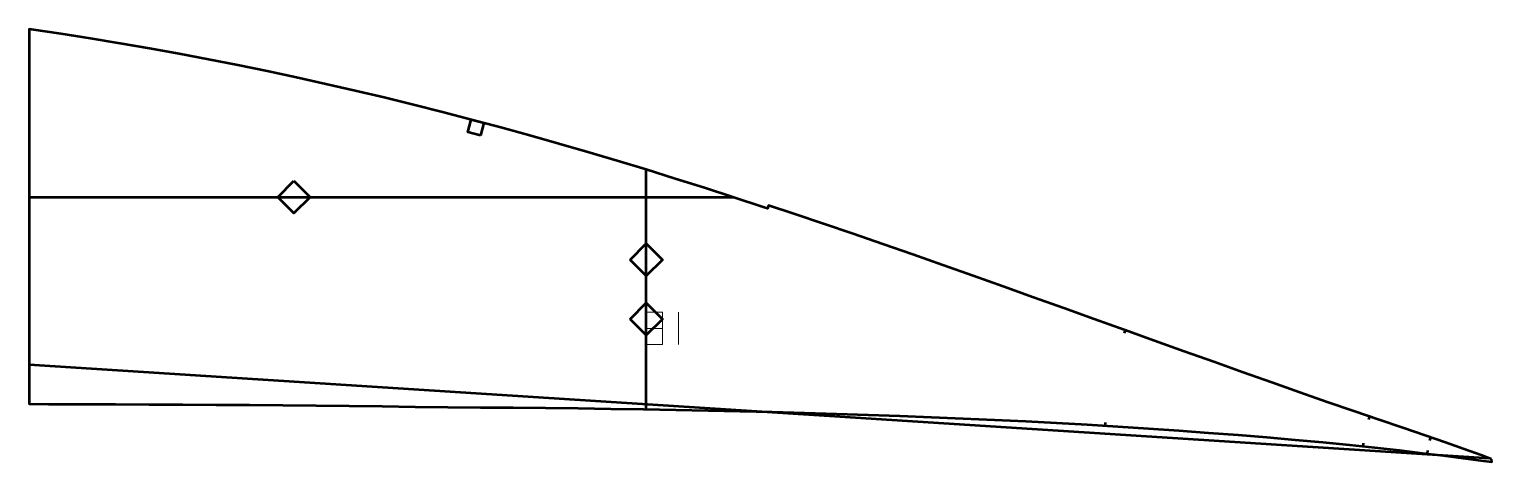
# Model space of a CAD drawing. Header units: metres. Extents: x 466 to 918, y 118 to 252.
import ezdxf

# ---------------------------------------------------------------- set-up
doc = ezdxf.new("R2010")
doc.units = ezdxf.units.M
doc.layers.add('Layer', color=1, linetype='Continuous', lineweight=50)
doc.layers.add('NumLabel', color=1, linetype='Continuous', lineweight=15)

msp = doc.modelspace()

# ---------------------------------------------------------------- linework, layer by layer
at = {"layer": 'Layer', "color": 7}
for p, q in [((656.46, 134.43), (656.46, 208.5)), ((465.86, 200), (683.31, 200)), ((541.64, 200), (553.64, 200)), ((656.46, 174.63), (656.46, 186.63)), ((656.46, 156.3), (656.46, 168.3)), ((465.86, 148.29), (916.92, 119.26))]:
    msp.add_line(p, q, dxfattribs=at)
at = {"layer": 'Layer'}
for p, q in [((804.43, 158.85), (804.1, 157.91)), ((879.86, 132.19), (879.54, 131.24)), ((798.21, 130.32), (798.12, 129.32)), ((877.97, 123.98), (877.88, 122.99)), ((898.78, 125.71), (898.46, 124.76)), ((897.83, 121.7), (897.75, 120.7))]:
    msp.add_line(p, q, dxfattribs=at)
for points in [[(917.54, 119.04), (914.35, 120.19), (909.13, 122.06), (903.38, 124.1), (897.09, 126.3), (890.24, 128.64), (882.86, 131.16), (875.04, 133.84), (866.87, 136.67), (858.4, 139.63), (849.71, 142.68), (840.83, 145.83), (831.81, 149.04), (822.68, 152.3), (813.45, 155.61), (804.16, 158.95), (794.82, 162.3), (785.46, 165.66), (776.1, 169.02), (766.75, 172.36), (757.43, 175.68), (748.12, 178.97), (738.84, 182.23), (729.59, 185.45), (720.38, 188.63), (711.19, 191.77), (702.04, 194.86), (694.2, 197.47), (693.89, 196.52), (692.61, 196.95), (683.53, 199.93), (674.47, 202.85), (665.44, 205.71), (656.43, 208.51), (647.44, 211.24), (638.45, 213.91), (629.47, 216.52), (620.49, 219.06), (611.51, 221.53), (602.53, 223.94), (593.53, 226.28), (584.54, 228.56), (575.53, 230.77), (566.51, 232.91), (557.48, 234.98), (548.44, 236.99), (539.39, 238.92), (530.33, 240.78), (521.25, 242.58), (512.16, 244.3), (503.06, 245.95), (493.95, 247.53), (484.82, 249.03), (475.69, 250.46), (466.54, 251.82), (465.86, 251.92), (465.86, 136.09), (471.79, 136.05), (482.19, 136), (492.56, 135.96), (502.93, 135.93), (513.27, 135.89), (523.6, 135.82), (533.92, 135.75), (544.24, 135.67), (554.51, 135.59), (564.72, 135.49), (574.9, 135.35), (585.04, 135.21), (595.14, 135.1), (605.22, 135.02), (615.31, 134.95), (625.38, 134.86), (635.45, 134.73), (645.54, 134.59), (655.61, 134.44), (665.61, 134.28), (675.55, 134.09), (685.47, 133.85), (695.42, 133.58), (705.37, 133.3), (715.26, 133.03), (725.07, 132.73), (734.82, 132.37), (744.58, 131.97), (754.35, 131.55), (764.08, 131.13), (773.7, 130.7), (783.21, 130.22), (792.67, 129.67), (802.13, 129.07), (811.6, 128.45), (820.98, 127.83), (830.21, 127.18), (839.29, 126.49), (848.23, 125.76), (856.98, 125), (865.49, 124.23), (873.7, 123.43), (881.57, 122.6), (889.09, 121.74), (896.18, 120.89), (902.77, 120.1), (908.81, 119.34), (914.3, 118.63), (917.67, 118.19), (917.54, 119.04)], [(605.24, 219.07), (601.38, 220.11), (602.42, 223.97), (606.28, 222.93), (605.24, 219.07)], [(547.64, 205), (552.64, 200), (547.64, 195), (542.64, 200), (547.64, 205)], [(651.46, 180.63), (656.46, 185.63), (661.46, 180.63), (656.46, 175.63), (651.46, 180.63)], [(651.46, 162.3), (656.46, 167.3), (661.46, 162.3), (656.46, 157.3), (651.46, 162.3)]]:
    msp.add_lwpolyline(points, close=True, dxfattribs=at)
at = {"layer": 'NumLabel', "color": 1}
for points in [[(656.44, 164.41), (661.44, 164.41), (661.44, 159.41), (656.44, 159.41), (661.44, 159.41), (661.44, 154.41), (656.44, 154.41)], [(666.44, 164.41), (666.44, 154.41)]]:
    msp.add_lwpolyline(points, dxfattribs=at)

doc.saveas('drawing.dxf')
